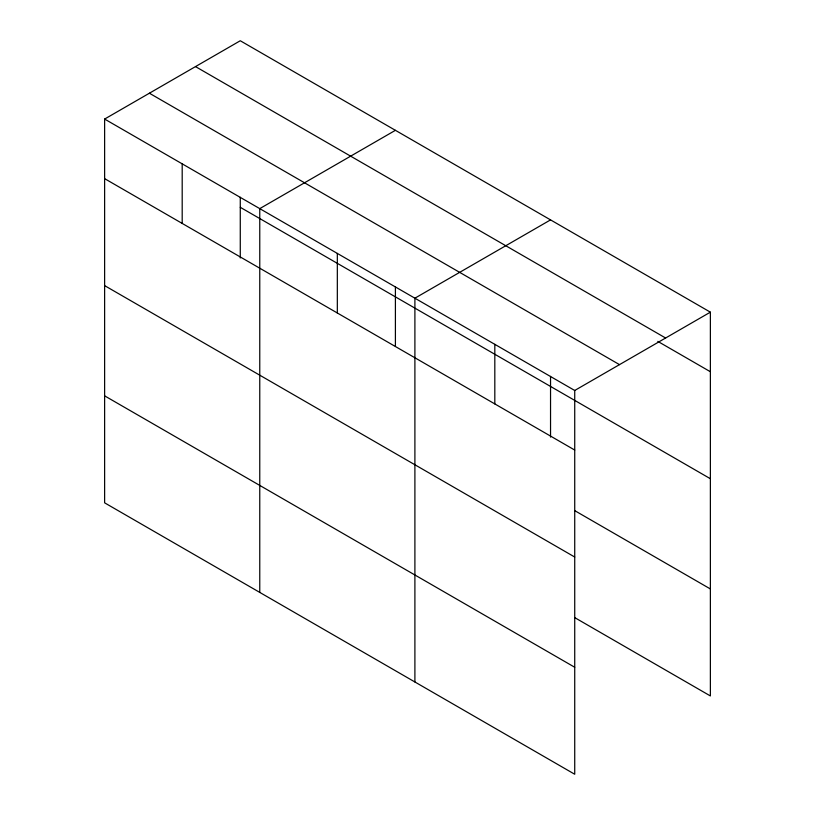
<?xml version="1.0" encoding="UTF-8"?>
<svg xmlns="http://www.w3.org/2000/svg" width="815" height="815" viewBox="0 0 815 815"><rect width="100%" height="100%" fill="white"/><g stroke="black" fill="none" stroke-linecap="round" stroke-linejoin="round"><path stroke-width="1.22" d="M395.407 286.809L395.407 346.283M550.543 376.367L550.543 437.115M104.626 119.061L574.728 390.477L574.728 774.25L104.626 502.835L104.626 119.061L240.272 40.75L710.374 312.165L710.374 695.939L574.626 617.556M395.407 130.319L259.761 208.63L259.761 592.403M550.543 219.887L414.896 298.198L414.896 681.972M574.728 390.477L710.374 312.165M195.508 66.596L665.611 338.011M657.827 341.393L710.374 371.732M149.389 93.216L619.492 364.631M240.272 207.305L710.374 478.721M104.626 178.638L574.728 450.053M574.626 510.577L710.374 588.95M104.626 285.617L574.728 557.032M104.626 395.846L574.728 667.261M494.817 344.338L494.817 403.914M337.329 253.414L337.329 312.991M240.272 197.24L240.272 257.988M182.193 163.846L182.193 223.422"/></g></svg>
